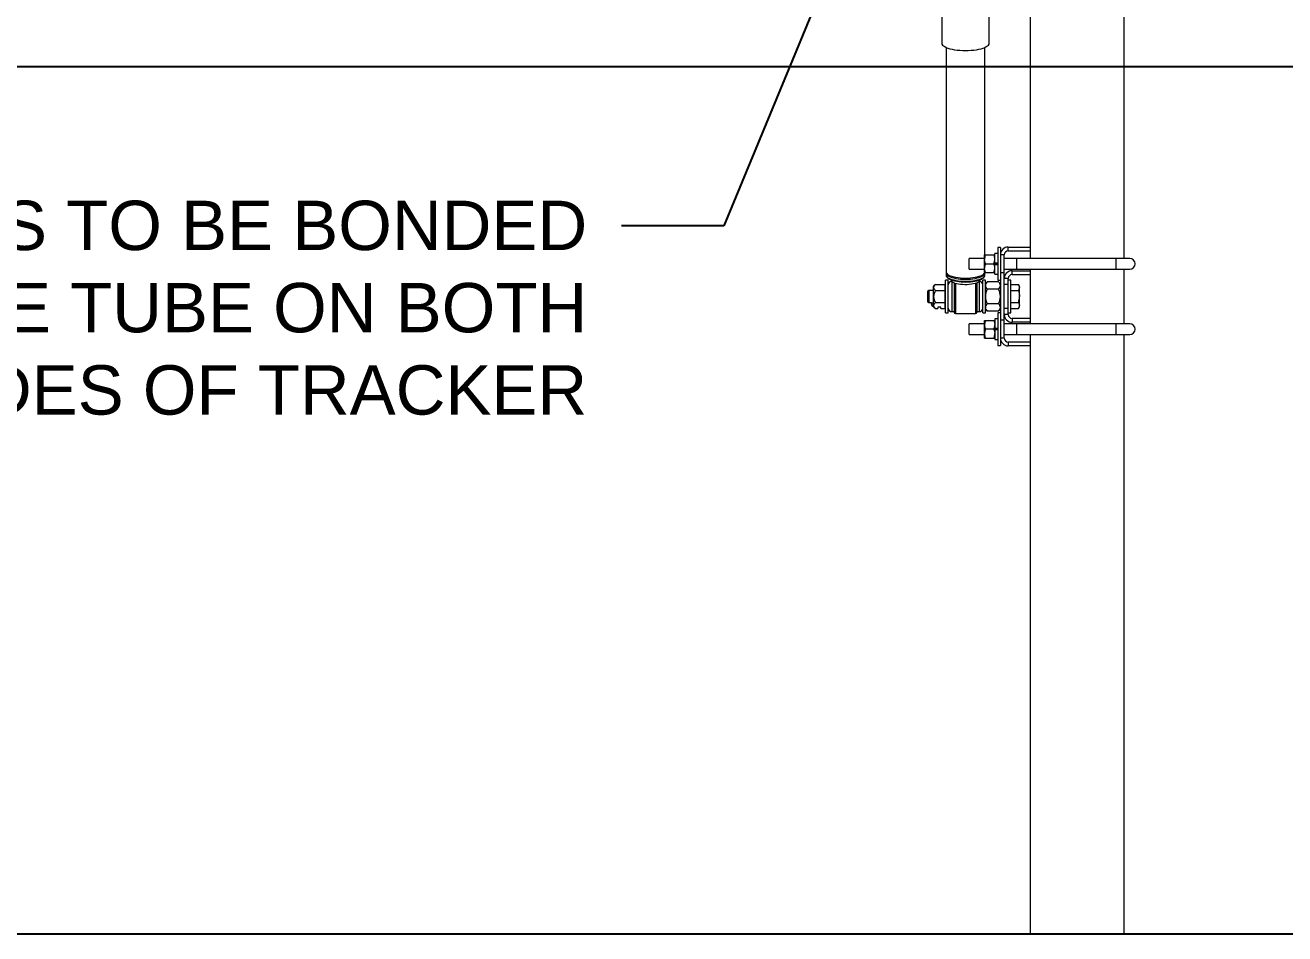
# Model space of a CAD drawing. Header units: feet. Extents: x -17 to 453, y -41 to 31.
# Drawn here: x 53.318 to 55.87, y -8.192 to -6.351 of the extents above; entities that cross this region are included whole.
import ezdxf
from ezdxf import colors
from ezdxf.entities.mleader import LeaderData, LeaderLine
from ezdxf.enums import TextEntityAlignment as Align
from ezdxf.math import Vec2, Vec3

# ---------------------------------------------------------------- set-up
doc = ezdxf.new("R2018")
doc.units = ezdxf.units.FT
doc.header["$MEASUREMENT"] = 0
for name, color, linetype in [('DETL-RACK-FADE', 8, 'Continuous'), ('G-ANNO-TEXT', 1, 'Continuous'), ('S-ERTH', 9, 'Continuous')]:
    doc.layers.add(name, color=color, linetype=linetype)
doc.styles.add('NEI-A', font='arial.ttf')
doc.styles.get("Standard").update_dxf_attribs({"font": 'arial.ttf'})

# ---------------------------------------------------------------- blocks, each defined once
blk = doc.blocks.new('DETAIL_TITLE')
at = {"style": 'NEI-A', "flags": 8}
blk.add_attdef('#', text='', height=0.2, dxfattribs=at).set_placement((0.5922, -0.5109), align=Align.MIDDLE_CENTER)
at = {"lineweight": 30, "style": '', "flags": 104}
blk.add_attdef('DETAIL_TITLE', text='', height=0.2, dxfattribs=at).set_placement((0.9099, -0.5251), align=Align.BOTTOM_LEFT)
at = {"style": 'NEI-A'}
for tag, p in [('SCALE:', (0.9386, -0.7379)), ('1"_=_', (1.5474, -0.7379))]:
    blk.add_attdef(tag, text='', height=0.1, dxfattribs=at).set_placement(p, align=Align.BOTTOM_LEFT)

msp = doc.modelspace()

# ---------------------------------------------------------------- linework, layer by layer
at = {"color": 7, "linetype": 'Continuous', "lineweight": 15, "flags": 128}
for points in [[(55.17503, -6.38701), (55.17506, -6.38745), (55.17556, -6.38924), (55.17674, -6.39099), (55.17857, -6.39269), (55.18102, -6.3943), (55.18407, -6.39582), (55.18766, -6.39721), (55.19176, -6.39846), (55.19629, -6.39954), (55.20121, -6.40046), (55.20643, -6.40118), (55.21189, -6.4017), (55.21751, -6.40202), (55.2232, -6.40212)], [(55.2232, -6.40212), (55.2289, -6.40202), (55.23452, -6.4017), (55.23998, -6.40118), (55.2452, -6.40046), (55.25011, -6.39954), (55.25465, -6.39846), (55.25875, -6.39721), (55.26234, -6.39582), (55.26539, -6.3943), (55.26784, -6.39269), (55.26967, -6.39099), (55.27085, -6.38924), (55.27135, -6.38745), (55.27137, -6.38701)], [(55.26337, -6.83426), (55.26206, -6.8299), (55.26156, -6.82531)], [(55.28086, -6.83426), (55.28216, -6.8299), (55.28266, -6.82531)], [(55.18404, -6.85096), (55.18438, -6.85257), (55.18538, -6.85415), (55.18702, -6.85567), (55.18929, -6.85711), (55.19214, -6.85845), (55.19551, -6.85965), (55.19936, -6.86071), (55.20362, -6.86161), (55.20822, -6.86232), (55.21307, -6.86284), (55.21809, -6.86315), (55.2232, -6.86325), (55.22832, -6.86315), (55.23334, -6.86284), (55.23819, -6.86232), (55.24279, -6.86161), (55.24704, -6.86071), (55.2509, -6.85965), (55.25427, -6.85845), (55.25712, -6.85711), (55.25938, -6.85567), (55.26103, -6.85415), (55.26203, -6.85257), (55.26209, -6.85242)], [(55.18406, -6.85715), (55.18404, -6.85723), (55.18433, -6.85911), (55.18515, -6.86083), (55.18646, -6.86244), (55.18836, -6.864), (55.19088, -6.86548), (55.19392, -6.86681), (55.19738, -6.86797), (55.2012, -6.86896), (55.20533, -6.86978), (55.20973, -6.87041), (55.21432, -6.87086), (55.21904, -6.87112), (55.22382, -6.87119), (55.22859, -6.87107), (55.23327, -6.87076), (55.23781, -6.87027), (55.24212, -6.86959), (55.24616, -6.86874), (55.24986, -6.86772), (55.25318, -6.86654), (55.25608, -6.86519), (55.25853, -6.86365), (55.26048, -6.86187), (55.26164, -6.86017), (55.26225, -6.85843), (55.26237, -6.85725)], [(55.18436, -6.85134), (55.18432, -6.85144), (55.18406, -6.85315)], [(55.26337, -6.85216), (55.26206, -6.8478), (55.26156, -6.84321)], [(55.28086, -6.85216), (55.28216, -6.8478), (55.28266, -6.84321)], [(55.25176, -6.86921), (55.25149, -6.86962), (55.25014, -6.87095), (55.24817, -6.8722), (55.24561, -6.87334), (55.24253, -6.87435), (55.23899, -6.87519), (55.23509, -6.87586), (55.2309, -6.87633), (55.22654, -6.8766), (55.22209, -6.87665), (55.21767, -6.87649), (55.21339, -6.87612), (55.20933, -6.87555), (55.2056, -6.87479), (55.20228, -6.87386), (55.19945, -6.87279), (55.19717, -6.87159), (55.19551, -6.87029), (55.19465, -6.86921)], [(55.33063, -6.87616), (55.332, -6.87914), (55.33252, -6.88224)], [(55.33063, -6.88833), (55.33242, -6.8978), (55.33252, -6.90049)], [(55.33063, -6.91266), (55.332, -6.91564), (55.33252, -6.91875)], [(55.26337, -6.94883), (55.26206, -6.95319), (55.26156, -6.95778)], [(55.28086, -6.94883), (55.28216, -6.95319), (55.28266, -6.95778)], [(55.26337, -6.96673), (55.26206, -6.97109), (55.26156, -6.97568)], [(55.28086, -6.96673), (55.28216, -6.97109), (55.28266, -6.97568)]]:
    msp.add_lwpolyline(points, dxfattribs=at)
at = {"color": 8, "linetype": 'Continuous', "lineweight": 15, "flags": 128}
for points in [[(55.18404, -6.85319), (55.18404, -6.85325), (55.18438, -6.85486), (55.18538, -6.85643), (55.18702, -6.85795), (55.18929, -6.8594), (55.19214, -6.86073), (55.19551, -6.86194), (55.19936, -6.863), (55.20362, -6.86389), (55.20822, -6.86461), (55.21307, -6.86512), (55.21809, -6.86544), (55.2232, -6.86554), (55.22832, -6.86544), (55.23334, -6.86512), (55.23819, -6.86461), (55.24279, -6.86389), (55.24704, -6.863), (55.2509, -6.86194), (55.25427, -6.86073), (55.25712, -6.8594), (55.25938, -6.85795), (55.26103, -6.85643), (55.26203, -6.85486), (55.26237, -6.85325)], [(55.18404, -6.85725), (55.18438, -6.85886), (55.18538, -6.86043), (55.18702, -6.86196), (55.18929, -6.8634), (55.19214, -6.86473), (55.19551, -6.86594), (55.19936, -6.867), (55.20362, -6.8679), (55.20822, -6.86861), (55.21307, -6.86912), (55.21809, -6.86944), (55.2232, -6.86954), (55.22832, -6.86944), (55.23334, -6.86912), (55.23819, -6.86861), (55.24279, -6.8679), (55.24704, -6.867), (55.2509, -6.86594), (55.25427, -6.86473), (55.25712, -6.8634), (55.25938, -6.86196), (55.26103, -6.86043), (55.26203, -6.85886), (55.26237, -6.85725)]]:
    msp.add_lwpolyline(points, dxfattribs=at)
at = {"color": 7, "linetype": 'Continuous', "lineweight": 15}
for centre, radius, start, end in [((55.30973, -6.8161), 0.0158, 90, 180), ((55.30973, -6.8161), 0.0079, 90, 180), ((55.28588, -6.82557), 0.02432, 157.77092, 179.40209), ((55.28588, -6.84346), 0.02432, 157.77092, 179.40209), ((55.25834, -6.82557), 0.02432, 0.59791, 22.22908), ((55.25834, -6.84346), 0.02432, 0.59791, 22.22908), ((55.55601, -6.83426), 0.01084, 270, 90), ((55.31763, -6.86403), 0.0158, 90, 180), ((55.31763, -6.86403), 0.0079, 90, 180), ((55.16754, -6.88344), 0.00903, 126.22995, 172.36349), ((55.16698, -6.88138), 0.00843, 185.89382, 235.51275), ((55.18385, -6.90137), 0.02527, 148.91795, 178.00788), ((55.19535, -6.87706), 0.00723, 91.9809, 180), ((55.25106, -6.87706), 0.00723, 0, 88.0191), ((55.27406, -6.87892), 0.01054, 130.97712, 176.88061), ((55.2753, -6.87717), 0.01182, 185.71981, 226.42246), ((55.29824, -6.90116), 0.03471, 153.60256, 178.90423), ((55.2834, -6.87892), 0.01055, 3.14969, 48.99824), ((55.28217, -6.87716), 0.01182, 313.58074, 354.27133), ((55.25918, -6.90117), 0.03476, 1.11522, 26.38131), ((55.32095, -6.882), 0.01157, 326.8358, 358.77974), ((55.15859, -6.91543), 0.00476, 176.03366, 270.04564), ((55.15859, -6.91543), 0.00101, 176.18852, 270.23316), ((55.18361, -6.89969), 0.02503, 181.8521, 211.222), ((55.16754, -6.91995), 0.00903, 126.22948, 172.36372), ((55.29949, -6.89952), 0.03597, 181.54598, 205.94719), ((55.27406, -6.92322), 0.01054, 130.97712, 176.88061), ((55.25797, -6.89952), 0.03598, 334.05447, 358.44906), ((55.2834, -6.92323), 0.01055, 3.14969, 48.99824), ((55.28811, -6.89985), 0.04441, 343.23909, 359.17284), ((55.16698, -6.91788), 0.00843, 185.89382, 235.51275), ((55.19535, -6.92393), 0.00723, 180, 270), ((55.20286, -6.93279), 0.00241, 180, 270), ((55.24355, -6.93279), 0.00241, 270, 0), ((55.25106, -6.92393), 0.00723, 270, 0), ((55.2753, -6.92147), 0.01182, 185.71981, 226.42246), ((55.28217, -6.92147), 0.01182, 313.58074, 354.27133), ((55.31763, -6.93696), 0.0158, 180, 270), ((55.31763, -6.93696), 0.0079, 180, 270), ((55.32095, -6.9185), 0.01157, 326.83563, 358.77991), ((55.28588, -6.95753), 0.02432, 180.59779, 202.2292), ((55.25834, -6.95753), 0.02432, 337.7708, 359.40221), ((55.55601, -6.96673), 0.01084, 270, 90), ((55.28588, -6.97542), 0.02432, 180.59785, 202.2291), ((55.25834, -6.97542), 0.02432, 337.7709, 359.40215), ((55.30973, -6.98489), 0.0158, 180, 270), ((55.30973, -6.98489), 0.0079, 180, 270)]:
    msp.add_arc(centre, radius, start, end, dxfattribs=at)
at = {"color": 8, "linetype": 'Continuous', "lineweight": 15}
for centre, radius, start, end in [((55.15573, -6.90862), 0.00675, 253.68333, 270.90875), ((55.15668, -6.90956), 0.00587, 261.74134, 278.81601)]:
    msp.add_arc(centre, radius, start, end, dxfattribs=at)
at = {"layer": 'DETL-RACK-FADE', "linetype": 'Continuous', "lineweight": 15}
for p, q in [((55.17503, -5.53556), (55.17503, -6.38701)), ((55.27137, -6.38701), (55.27137, -5.53557)), ((55.35415, -5.66691), (55.35415, -6.82342)), ((55.54393, -5.66691), (55.54393, -6.82342)), ((55.18404, -6.39581), (55.18404, -6.85096)), ((55.26237, -6.81637), (55.26237, -6.39581)), ((55.28868, -6.81333), (55.28266, -6.81333)), ((55.28266, -6.85519), (55.28266, -6.81333)), ((55.29393, -6.80115), (55.28868, -6.80115)), ((55.28868, -6.80115), (55.28868, -6.86738)), ((55.29393, -6.80115), (55.29393, -6.99984)), ((55.30973, -6.8003), (55.35415, -6.8003)), ((55.30973, -6.8082), (55.30973, -6.8003)), ((55.30973, -6.8082), (55.35415, -6.8082)), ((55.26156, -6.82366), (55.23086, -6.82366)), ((55.23086, -6.84486), (55.23086, -6.82366)), ((55.26156, -6.85216), (55.26156, -6.81637)), ((55.26156, -6.81637), (55.28266, -6.81637)), ((55.26337, -6.83426), (55.28086, -6.83426)), ((55.28266, -6.83262), (55.28868, -6.83262)), ((55.28868, -6.83329), (55.28266, -6.83329)), ((55.28868, -6.83523), (55.28266, -6.83523)), ((55.28266, -6.8359), (55.28868, -6.8359)), ((55.30183, -6.8161), (55.29393, -6.8161)), ((55.30183, -6.98489), (55.30183, -6.8161)), ((55.3272, -6.82366), (55.30183, -6.82366)), ((55.55601, -6.82342), (55.3272, -6.82342)), ((55.3272, -6.8451), (55.3272, -6.82342)), ((55.52831, -6.8451), (55.52831, -6.82342)), ((55.18404, -6.85325), (55.18404, -6.85725)), ((55.23086, -6.84486), (55.26156, -6.84486)), ((55.26156, -6.85216), (55.28266, -6.85216)), ((55.26237, -6.85325), (55.26225, -6.85216)), ((55.26237, -6.85725), (55.26237, -6.85325)), ((55.28266, -6.85519), (55.28868, -6.85519)), ((55.30183, -6.85233), (55.29393, -6.85233)), ((55.30183, -6.84486), (55.3272, -6.84486)), ((55.30973, -6.86403), (55.30183, -6.86403)), ((55.30973, -6.93696), (55.30973, -6.86403)), ((55.31763, -6.84823), (55.35415, -6.84823)), ((55.31763, -6.85613), (55.31763, -6.84823)), ((55.31763, -6.85613), (55.35415, -6.85613)), ((55.3272, -6.8451), (55.55601, -6.8451)), ((55.35415, -6.8451), (55.35415, -6.95589)), ((55.54393, -6.8451), (55.54393, -6.95589)), ((55.14896, -6.88809), (55.14639, -6.89066)), ((55.15859, -6.88809), (55.14896, -6.88809)), ((55.14896, -6.88809), (55.14896, -6.9129)), ((55.16221, -6.87616), (55.15859, -6.87942)), ((55.15859, -6.92157), (55.15859, -6.87942)), ((55.16221, -6.87616), (55.18167, -6.87616)), ((55.16221, -6.88833), (55.18167, -6.88833)), ((55.18167, -6.92483), (55.18167, -6.87616)), ((55.18287, -6.87942), (55.18167, -6.87942)), ((55.18812, -6.86738), (55.18287, -6.86738)), ((55.18287, -6.93361), (55.18287, -6.86738)), ((55.18812, -6.93361), (55.18812, -6.86738)), ((55.19298, -6.8664), (55.19465, -6.86921)), ((55.19535, -6.87012), (55.19535, -6.93115)), ((55.20045, -6.87321), (55.20045, -6.93279)), ((55.20286, -6.87405), (55.20286, -6.9352)), ((55.24355, -6.87405), (55.24355, -6.9352)), ((55.24596, -6.87321), (55.24596, -6.93279)), ((55.25106, -6.87012), (55.25106, -6.93115)), ((55.25176, -6.86921), (55.25341, -6.86644)), ((55.26354, -6.86738), (55.25829, -6.86738)), ((55.25829, -6.93361), (55.25829, -6.86738)), ((55.26354, -6.93361), (55.26354, -6.86738)), ((55.26715, -6.87096), (55.26354, -6.87492)), ((55.29032, -6.87096), (55.26715, -6.87096)), ((55.29032, -6.88573), (55.26715, -6.88573)), ((55.28868, -6.86738), (55.29393, -6.86738)), ((55.29393, -6.87492), (55.29032, -6.87096)), ((55.30973, -6.87641), (55.30183, -6.87641)), ((55.31498, -6.86738), (55.30973, -6.86738)), ((55.31498, -6.93361), (55.31498, -6.86738)), ((55.31498, -6.87616), (55.33063, -6.87616)), ((55.31498, -6.88833), (55.33063, -6.88833)), ((55.33252, -6.87942), (55.33063, -6.87616)), ((55.33252, -6.92157), (55.33252, -6.87942)), ((55.14639, -6.89066), (55.14639, -6.91033)), ((55.14639, -6.91033), (55.14896, -6.9129)), ((55.14896, -6.9129), (55.15399, -6.9129)), ((55.15399, -6.91289), (55.15384, -6.9151)), ((55.15758, -6.91536), (55.15776, -6.91289)), ((55.15776, -6.9129), (55.15859, -6.9129)), ((55.16221, -6.91266), (55.18167, -6.91266)), ((55.29032, -6.91526), (55.26715, -6.91526)), ((55.31498, -6.91266), (55.33063, -6.91266)), ((55.15859, -6.92157), (55.16221, -6.92483)), ((55.16221, -6.92483), (55.16697, -6.92483)), ((55.173, -6.92182), (55.16697, -6.92182)), ((55.16697, -6.92182), (55.16697, -6.92483)), ((55.173, -6.92483), (55.173, -6.92182)), ((55.173, -6.92483), (55.18167, -6.92483)), ((55.18167, -6.92157), (55.18287, -6.92157)), ((55.18287, -6.93361), (55.18812, -6.93361)), ((55.19535, -6.93115), (55.20045, -6.93115)), ((55.20286, -6.9352), (55.24355, -6.9352)), ((55.24596, -6.93115), (55.25106, -6.93115)), ((55.25829, -6.93361), (55.26354, -6.93361)), ((55.26354, -6.92607), (55.26715, -6.93003)), ((55.29032, -6.93003), (55.26715, -6.93003)), ((55.29393, -6.93361), (55.28868, -6.93361)), ((55.28868, -6.93361), (55.28868, -6.99984)), ((55.29032, -6.93003), (55.29393, -6.92607)), ((55.30973, -6.92458), (55.30183, -6.92458)), ((55.30973, -6.93696), (55.30183, -6.93696)), ((55.30973, -6.93361), (55.31498, -6.93361)), ((55.31498, -6.92483), (55.33063, -6.92483)), ((55.33063, -6.92483), (55.33252, -6.92157)), ((55.26156, -6.95613), (55.23086, -6.95613)), ((55.23086, -6.97732), (55.23086, -6.95613)), ((55.26156, -6.94883), (55.28266, -6.94883)), ((55.26156, -6.98462), (55.26156, -6.94883)), ((55.28868, -6.9458), (55.28266, -6.9458)), ((55.28266, -6.9458), (55.28266, -6.98766)), ((55.28868, -6.96509), (55.28266, -6.96509)), ((55.28266, -6.96576), (55.28868, -6.96576)), ((55.30183, -6.94866), (55.29393, -6.94866)), ((55.3272, -6.95613), (55.30183, -6.95613)), ((55.31763, -6.94486), (55.31763, -6.95276)), ((55.35415, -6.94486), (55.31763, -6.94486)), ((55.35415, -6.95276), (55.31763, -6.95276)), ((55.55601, -6.95589), (55.3272, -6.95589)), ((55.3272, -6.97757), (55.3272, -6.95589)), ((55.52831, -6.97757), (55.52831, -6.95589)), ((55.23086, -6.97732), (55.26156, -6.97732)), ((55.26156, -6.98462), (55.28266, -6.98462)), ((55.28086, -6.96673), (55.26337, -6.96673)), ((55.28266, -6.9677), (55.28868, -6.9677)), ((55.28868, -6.96837), (55.28266, -6.96837)), ((55.28266, -6.98766), (55.28868, -6.98766)), ((55.30183, -6.98489), (55.29393, -6.98489)), ((55.30183, -6.97732), (55.3272, -6.97732)), ((55.3272, -6.97757), (55.55601, -6.97757)), ((55.35415, -6.97757), (55.35415, -8.19176)), ((55.54393, -6.97757), (55.54393, -8.19176)), ((55.28868, -6.99984), (55.29393, -6.99984)), ((55.30973, -6.99279), (55.30973, -7.00069)), ((55.35415, -6.99279), (55.30973, -6.99279)), ((55.35415, -7.00069), (55.30973, -7.00069)), ((55.35415, -8.19176), (55.54393, -8.19176))]:
    msp.add_line(p, q, dxfattribs=at)
at = {"layer": 'S-ERTH'}
msp.add_lwpolyline([(45.10162, -8.19176), (66.76526, -8.19176)], dxfattribs=at)

# ---------------------------------------------------------------- block references
at = {"layer": 'G-ANNO-TEXT'}
ref = msp.add_blockref('DETAIL_TITLE', (45.86472, 2.97376), dxfattribs=at)
lines = msp.add_mtext('{\\LMOTOR SUPPORT POST/END OF TRACKER GROUNDING (ABOVE GROUND)}', dxfattribs={"layer": '0', "insert": (46.77461, 2.74862), "char_height": 7.6528868, "attachment_point": 1})
ref.add_attrib('DETAIL_TITLE', '', (46.77461, 2.74862)).embed_mtext(lines)

# ---------------------------------------------------------------- next in the draw order: leaders
ml = msp.add_multileader_mtext('Standard', dxfattribs=at)
ml.set_content('END PIERS TO BE BONDED TO TORQUE TUBE ON BOTH SIDES OF TRACKER', color=256, style='NEI-A')
ml.set_leader_properties()
ml.build(insert=Vec2(0, 0))
ml.multileader.update_dxf_attribs({"dogleg_length": 0.20776, "arrow_head_size": 0.17313})
ctx = ml.context
ctx.base_point, ctx.char_height, ctx.arrow_head_size, ctx.landing_gap_size, ctx.plane_origin = Vec3(52.48506, -6.75729), 0.1, 0.17313, 0.06925, Vec3(55.24285, -4.76439)
ctx.text_align_type = 2
notes = []
notes.append((ctx, [(1, (1, 1, 0), (54.73384, -6.75729), (-1, 0), 0.20776, [(0, [(55.04259, -6.00987)], 0, [])])]))
ctx.mtext.insert, ctx.mtext.width, ctx.mtext.alignment, ctx.mtext.line_spacing_style, ctx.mtext.flow_direction = Vec3(54.45683, -6.70643), 1.9293765, 3, 2, 5
ctx.mtext.has_bg_fill, ctx.mtext.bg_color, ctx.mtext.bg_scale_factor, ctx.mtext.bg_transparency, ctx.mtext.use_window_bg_color = 1, -1073741824, 1.5, 0, 1
for ctx, leaders in notes:
    for number, flags, end, landing, length, lines in leaders:
        leader = LeaderData()
        leader.index, (leader.has_last_leader_line, leader.has_dogleg_vector, leader.attachment_direction) = number, flags
        leader.last_leader_point, leader.dogleg_vector, leader.dogleg_length = Vec3(end), Vec3(landing), length
        for number, points, colour, breaks in lines:
            line = LeaderLine()
            line.index, line.vertices, line.color, line.breaks = number, Vec3.list(points), colors.encode_raw_color(colour), breaks
            leader.lines.append(line)
        ctx.leaders.append(leader)

doc.saveas('drawing.dxf')
